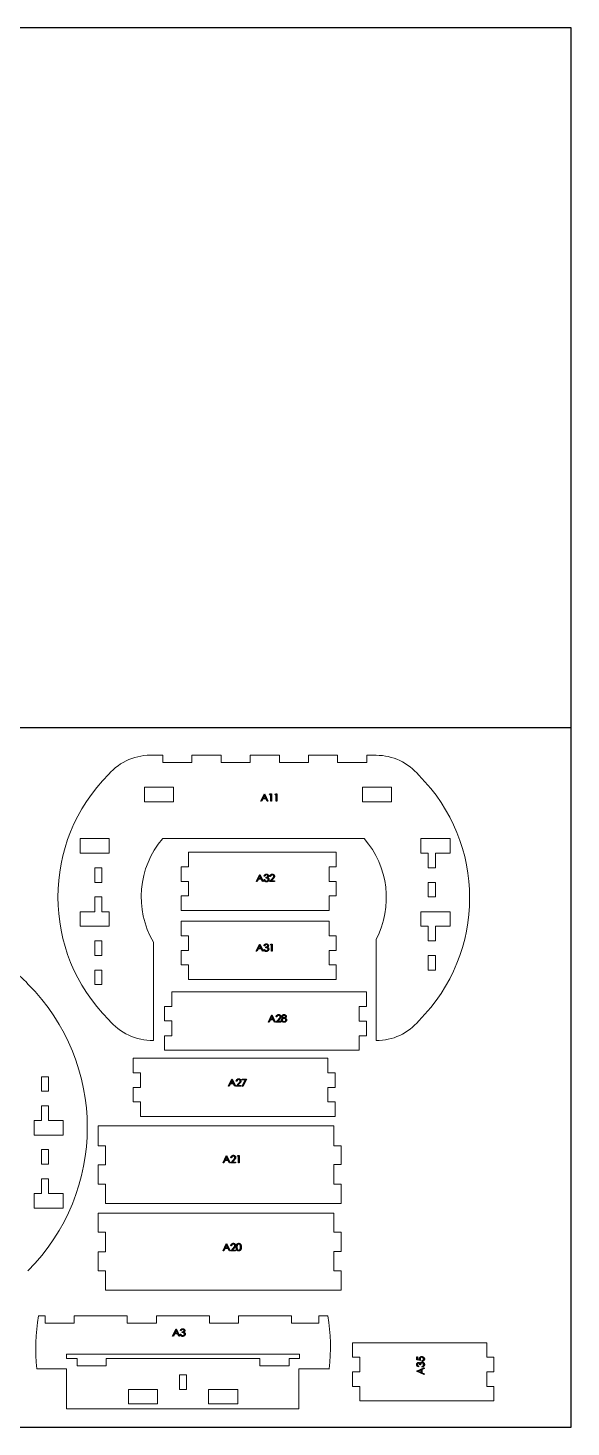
# Model space of a CAD drawing. Header units: inches. Extents: x -4.7 to 54, y 0 to 24.
# Drawn here: x 44.68 to 54, y 0 to 24 of the extents above; entities that cross this region are included whole.
import ezdxf

# ---------------------------------------------------------------- set-up
doc = ezdxf.new("R2010")
doc.units = ezdxf.units.IN
doc.header["$MEASUREMENT"] = 0

msp = doc.modelspace()

# ---------------------------------------------------------------- linework, layer by layer
for p, q in [((54, 24), (30, 24)), ((54, 0), (54, 24)), ((30, 12), (54, 12)), ((30, 0), (54, 0))]:
    msp.add_line(p, q)
at = {"color": 1, "linetype": 'Continuous', "lineweight": 15}
for p, q in [((46.831, 11.523), (46.994, 11.523)), ((46.994, 11.523), (46.994, 11.398)), ((47.494, 11.398), (47.494, 11.523)), ((47.494, 11.523), (47.994, 11.523)), ((47.994, 11.523), (47.994, 11.398)), ((48.494, 11.398), (48.494, 11.523)), ((48.494, 11.523), (48.994, 11.523)), ((48.994, 11.523), (48.994, 11.398)), ((49.494, 11.398), (49.494, 11.523)), ((49.494, 11.523), (49.994, 11.523)), ((49.994, 11.523), (49.994, 11.398)), ((50.494, 11.398), (50.494, 11.523)), ((50.494, 11.523), (50.656, 11.523)), ((46.994, 11.398), (47.494, 11.398)), ((47.994, 11.398), (48.494, 11.398)), ((48.994, 11.398), (49.494, 11.398)), ((49.994, 11.398), (50.494, 11.398)), ((47.178, 10.976), (46.678, 10.976)), ((46.678, 10.976), (46.678, 10.726)), ((47.178, 10.726), (47.178, 10.976)), ((50.921, 10.976), (50.421, 10.976)), ((50.421, 10.976), (50.421, 10.726)), ((50.921, 10.726), (50.921, 10.976)), ((46.678, 10.726), (47.178, 10.726)), ((50.421, 10.726), (50.921, 10.726)), ((46.074, 10.093), (45.574, 10.093)), ((45.574, 10.093), (45.574, 9.843)), ((46.074, 9.843), (46.074, 10.093)), ((50.448, 10.093), (46.989, 10.093)), ((51.923, 10.093), (51.423, 10.093)), ((51.423, 10.093), (51.423, 9.843)), ((51.923, 9.843), (51.923, 10.093)), ((45.574, 9.843), (46.074, 9.843)), ((47.433, 9.861), (47.433, 9.611)), ((49.971, 9.861), (47.433, 9.861)), ((49.971, 9.861), (49.971, 9.611)), ((51.423, 9.843), (51.548, 9.843)), ((51.548, 9.843), (51.548, 9.593)), ((51.673, 9.593), (51.673, 9.843)), ((51.673, 9.843), (51.923, 9.843)), ((47.308, 9.361), (47.308, 9.611)), ((47.433, 9.611), (47.308, 9.611)), ((49.846, 9.611), (49.971, 9.611)), ((49.846, 9.361), (49.846, 9.611)), ((45.949, 9.593), (45.824, 9.593)), ((45.824, 9.593), (45.824, 9.343)), ((45.949, 9.343), (45.949, 9.593)), ((47.308, 9.361), (47.433, 9.361)), ((47.433, 9.361), (47.433, 9.111)), ((49.971, 9.361), (49.846, 9.361)), ((49.971, 9.361), (49.971, 9.111)), ((51.548, 9.593), (51.673, 9.593)), ((45.824, 9.343), (45.949, 9.343)), ((51.673, 9.343), (51.548, 9.343)), ((51.548, 9.343), (51.548, 9.093)), ((51.673, 9.093), (51.673, 9.343)), ((45.824, 9.093), (45.824, 8.84)), ((45.949, 9.093), (45.824, 9.093)), ((45.949, 8.84), (45.949, 9.093)), ((47.433, 9.111), (47.308, 9.111)), ((47.308, 8.859), (47.308, 9.111)), ((49.846, 9.111), (49.971, 9.111)), ((49.846, 8.859), (49.846, 9.111)), ((51.548, 9.093), (51.673, 9.093)), ((45.824, 8.84), (45.574, 8.84)), ((45.574, 8.84), (45.574, 8.59)), ((46.074, 8.84), (45.949, 8.84)), ((46.074, 8.59), (46.074, 8.84)), ((49.846, 8.859), (47.308, 8.859)), ((47.308, 8.427), (47.308, 8.677)), ((47.308, 8.677), (49.846, 8.677)), ((49.846, 8.677), (49.846, 8.427)), ((51.923, 8.84), (51.423, 8.84)), ((51.423, 8.84), (51.423, 8.59)), ((51.923, 8.59), (51.923, 8.84)), ((45.574, 8.59), (46.074, 8.59)), ((47.433, 8.427), (47.308, 8.427)), ((47.433, 8.177), (47.433, 8.427)), ((49.846, 8.427), (49.971, 8.427)), ((49.971, 8.427), (49.971, 8.177)), ((51.423, 8.59), (51.548, 8.59)), ((51.548, 8.59), (51.548, 8.34)), ((51.673, 8.34), (51.673, 8.59)), ((51.673, 8.59), (51.923, 8.59)), ((45.949, 8.34), (45.824, 8.34)), ((45.824, 8.34), (45.824, 8.09)), ((45.949, 8.09), (45.949, 8.34)), ((46.831, 8.315), (46.831, 6.628)), ((47.308, 8.177), (47.433, 8.177)), ((47.308, 7.927), (47.308, 8.177)), ((49.971, 8.177), (49.846, 8.177)), ((49.846, 8.177), (49.846, 7.927)), ((50.656, 6.628), (50.656, 8.363)), ((51.548, 8.34), (51.673, 8.34)), ((45.824, 8.09), (45.949, 8.09)), ((47.433, 7.927), (47.308, 7.927)), ((47.433, 7.675), (47.433, 7.927)), ((49.846, 7.927), (49.971, 7.927)), ((49.971, 7.927), (49.971, 7.675)), ((51.673, 8.09), (51.548, 8.09)), ((51.548, 8.09), (51.548, 7.84)), ((51.673, 7.84), (51.673, 8.09)), ((45.824, 7.84), (45.824, 7.59)), ((45.949, 7.84), (45.824, 7.84)), ((45.949, 7.59), (45.949, 7.84)), ((51.548, 7.84), (51.673, 7.84)), ((45.824, 7.59), (45.949, 7.59)), ((47.148, 7.466), (50.491, 7.466)), ((47.148, 7.466), (47.148, 7.213)), ((47.433, 7.675), (49.971, 7.675)), ((50.491, 7.466), (50.491, 7.213)), ((47.023, 6.966), (47.023, 7.213)), ((47.148, 7.213), (47.023, 7.213)), ((50.366, 7.213), (50.491, 7.213)), ((50.366, 6.963), (50.366, 7.213)), ((47.023, 6.966), (47.148, 6.966)), ((47.148, 6.966), (47.148, 6.713)), ((50.491, 6.963), (50.366, 6.963)), ((50.491, 6.963), (50.491, 6.713)), ((47.148, 6.713), (47.023, 6.713)), ((47.023, 6.463), (47.023, 6.713)), ((50.366, 6.713), (50.491, 6.713)), ((50.366, 6.463), (50.366, 6.713)), ((46.483, 6.327), (49.827, 6.327)), ((46.483, 6.077), (46.483, 6.327)), ((47.023, 6.463), (50.366, 6.463)), ((49.827, 6.327), (49.827, 6.077)), ((44.908, 6.009), (44.908, 5.759)), ((45.033, 6.009), (44.908, 6.009)), ((45.033, 5.759), (45.033, 6.009)), ((46.608, 6.077), (46.483, 6.077)), ((46.608, 5.824), (46.608, 6.077)), ((49.827, 6.077), (49.952, 6.077)), ((49.952, 6.077), (49.952, 5.827)), ((46.483, 5.577), (46.483, 5.824)), ((46.483, 5.824), (46.608, 5.824)), ((49.952, 5.827), (49.827, 5.827)), ((49.827, 5.827), (49.827, 5.577)), ((44.908, 5.759), (45.033, 5.759)), ((46.608, 5.577), (46.483, 5.577)), ((46.608, 5.324), (46.608, 5.577)), ((49.827, 5.577), (49.952, 5.577)), ((49.952, 5.577), (49.952, 5.324)), ((44.908, 5.509), (44.908, 5.259)), ((45.033, 5.509), (44.908, 5.509)), ((45.033, 5.259), (45.033, 5.509)), ((46.608, 5.324), (49.952, 5.324)), ((44.908, 5.259), (44.783, 5.259)), ((44.783, 5.259), (44.783, 5.009)), ((45.283, 5.259), (45.033, 5.259)), ((45.283, 5.009), (45.283, 5.259)), ((49.927, 5.165), (45.882, 5.165)), ((45.882, 4.826), (45.882, 5.165)), ((49.927, 4.826), (49.927, 5.165)), ((44.783, 5.009), (45.283, 5.009)), ((45.882, 4.826), (46.007, 4.826)), ((46.007, 4.826), (46.007, 4.495)), ((50.052, 4.826), (49.927, 4.826)), ((50.052, 4.505), (50.052, 4.826)), ((45.033, 4.759), (44.908, 4.759)), ((44.908, 4.759), (44.908, 4.509)), ((45.033, 4.509), (45.033, 4.759)), ((44.908, 4.509), (45.033, 4.509)), ((46.007, 4.495), (45.882, 4.495)), ((45.882, 4.166), (45.882, 4.495)), ((49.927, 4.166), (49.927, 4.505)), ((49.927, 4.505), (50.052, 4.505)), ((44.908, 4.259), (44.908, 4.006)), ((45.033, 4.259), (44.908, 4.259)), ((45.033, 4.006), (45.033, 4.259)), ((45.882, 4.166), (46.007, 4.166)), ((46.007, 4.166), (46.007, 3.835)), ((50.052, 4.166), (49.927, 4.166)), ((50.052, 3.835), (50.052, 4.166)), ((44.908, 4.006), (44.783, 4.006)), ((44.783, 4.006), (44.783, 3.756)), ((45.283, 4.006), (45.033, 4.006)), ((45.283, 3.756), (45.283, 4.006)), ((44.783, 3.756), (45.283, 3.756)), ((45.882, 3.34), (45.882, 3.671)), ((49.927, 3.671), (45.882, 3.671)), ((50.052, 3.835), (46.007, 3.835)), ((49.927, 3.671), (49.927, 3.34)), ((46.007, 3.34), (45.882, 3.34)), ((46.007, 3.005), (46.007, 3.34)), ((49.927, 3.34), (50.052, 3.34)), ((50.052, 3.011), (50.052, 3.34)), ((45.882, 2.68), (45.882, 3.005)), ((45.882, 3.005), (46.007, 3.005)), ((50.052, 3.011), (49.927, 3.011)), ((49.927, 3.011), (49.927, 2.68)), ((46.007, 2.68), (45.882, 2.68)), ((46.007, 2.345), (46.007, 2.68)), ((49.927, 2.68), (50.052, 2.68)), ((50.052, 2.345), (50.052, 2.68)), ((50.052, 2.345), (46.007, 2.345)), ((44.972, 1.905), (44.857, 1.905)), ((44.972, 1.905), (44.972, 1.78)), ((44.972, 1.78), (45.472, 1.78)), ((45.472, 1.78), (45.472, 1.905)), ((46.382, 1.905), (45.472, 1.905)), ((46.382, 1.905), (46.382, 1.78)), ((46.382, 1.78), (46.882, 1.78)), ((46.882, 1.78), (46.882, 1.905)), ((47.792, 1.905), (46.882, 1.905)), ((47.792, 1.905), (47.792, 1.78)), ((47.792, 1.78), (48.292, 1.78)), ((48.292, 1.78), (48.292, 1.905)), ((49.202, 1.905), (48.292, 1.905)), ((49.202, 1.905), (49.202, 1.78)), ((49.202, 1.78), (49.67, 1.78)), ((49.67, 1.78), (49.67, 1.905)), ((49.827, 1.905), (49.67, 1.905)), ((52.552, 1.447), (50.251, 1.447)), ((50.251, 1.197), (50.251, 1.447)), ((52.552, 1.197), (52.552, 1.447)), ((45.342, 1.248), (49.342, 1.248)), ((45.342, 1.177), (45.342, 1.248)), ((49.342, 1.248), (49.342, 1.177)), ((45.342, 0.998), (44.832, 0.998)), ((45.523, 1.177), (45.342, 1.177)), ((45.342, 0.311), (45.342, 0.998)), ((45.523, 1.051), (45.523, 1.177)), ((46.023, 1.051), (45.523, 1.051)), ((46.023, 1.177), (46.023, 1.051)), ((48.66, 1.177), (46.023, 1.177)), ((48.66, 1.051), (48.66, 1.177)), ((49.16, 1.051), (48.66, 1.051)), ((49.16, 1.177), (49.16, 1.051)), ((49.342, 1.177), (49.16, 1.177)), ((49.852, 0.998), (49.329, 0.998)), ((49.329, 0.998), (49.329, 0.311)), ((50.251, 1.197), (50.376, 1.197)), ((50.376, 1.197), (50.376, 0.947)), ((52.677, 1.197), (52.552, 1.197)), ((52.677, 0.947), (52.677, 1.197)), ((47.277, 0.893), (47.402, 0.893)), ((47.277, 0.643), (47.277, 0.893)), ((47.402, 0.893), (47.402, 0.643)), ((50.376, 0.947), (50.251, 0.947)), ((50.251, 0.697), (50.251, 0.947)), ((52.552, 0.947), (52.677, 0.947)), ((52.552, 0.697), (52.552, 0.947)), ((46.402, 0.645), (46.902, 0.645)), ((46.402, 0.395), (46.402, 0.645)), ((46.902, 0.645), (46.902, 0.395)), ((47.402, 0.643), (47.277, 0.643)), ((47.778, 0.645), (48.278, 0.645)), ((47.778, 0.395), (47.778, 0.645)), ((48.278, 0.645), (48.278, 0.395)), ((50.251, 0.697), (50.376, 0.697)), ((50.376, 0.697), (50.376, 0.447)), ((52.677, 0.697), (52.552, 0.697)), ((52.677, 0.447), (52.677, 0.697)), ((49.329, 0.311), (45.342, 0.311)), ((46.902, 0.395), (46.402, 0.395)), ((48.278, 0.395), (47.778, 0.395)), ((52.677, 0.447), (50.376, 0.447))]:
    msp.add_line(p, q, dxfattribs=at)
at = {"color": 3, "linetype": 'Continuous', "flags": 128}
for points in [[(48.738, 10.86), (48.796, 10.735), (48.796, 10.735), (48.783, 10.735), (48.783, 10.735), (48.765, 10.775), (48.765, 10.775), (48.708, 10.775), (48.708, 10.775), (48.689, 10.735), (48.689, 10.735), (48.677, 10.735), (48.677, 10.735), (48.736, 10.86), (48.736, 10.86), (48.738, 10.86)], [(48.737, 10.836), (48.714, 10.788), (48.714, 10.788), (48.759, 10.788), (48.759, 10.788), (48.737, 10.836)], [(48.833, 10.86), (48.856, 10.86), (48.856, 10.86), (48.856, 10.735), (48.856, 10.735), (48.845, 10.735), (48.845, 10.735), (48.845, 10.847), (48.845, 10.847), (48.826, 10.847), (48.826, 10.847), (48.833, 10.86)], [(48.93, 10.86), (48.953, 10.86), (48.953, 10.86), (48.953, 10.735), (48.953, 10.735), (48.941, 10.735), (48.941, 10.735), (48.941, 10.847), (48.941, 10.847), (48.922, 10.847), (48.922, 10.847), (48.93, 10.86)], [(48.66, 9.481), (48.718, 9.356), (48.718, 9.356), (48.706, 9.356), (48.706, 9.356), (48.688, 9.396), (48.688, 9.396), (48.631, 9.396), (48.631, 9.396), (48.612, 9.356), (48.612, 9.356), (48.6, 9.356), (48.6, 9.356), (48.659, 9.481), (48.659, 9.481), (48.66, 9.481)], [(48.66, 9.457), (48.637, 9.409), (48.637, 9.409), (48.682, 9.409), (48.682, 9.409), (48.66, 9.457)], [(48.745, 9.452), (48.734, 9.452), (48.734, 9.452), (48.735, 9.456), (48.736, 9.459), (48.738, 9.463), (48.739, 9.466), (48.741, 9.469), (48.743, 9.471), (48.745, 9.474), (48.748, 9.476), (48.75, 9.478), (48.753, 9.479), (48.756, 9.481), (48.759, 9.482), (48.762, 9.483), (48.765, 9.484), (48.768, 9.484), (48.771, 9.484), (48.771, 9.484), (48.776, 9.484), (48.781, 9.483), (48.786, 9.482), (48.79, 9.48), (48.794, 9.477), (48.798, 9.474), (48.801, 9.471), (48.803, 9.468), (48.805, 9.464), (48.807, 9.46), (48.808, 9.456), (48.808, 9.452), (48.808, 9.452), (48.808, 9.448), (48.807, 9.444), (48.806, 9.44), (48.804, 9.437), (48.802, 9.434), (48.8, 9.431), (48.797, 9.428), (48.793, 9.426), (48.793, 9.426), (48.797, 9.424), (48.801, 9.421), (48.804, 9.419), (48.807, 9.415), (48.807, 9.415), (48.809, 9.413), (48.81, 9.41), (48.811, 9.408), (48.812, 9.405), (48.813, 9.402), (48.814, 9.399), (48.814, 9.396), (48.814, 9.393), (48.814, 9.393), (48.814, 9.388), (48.813, 9.383), (48.811, 9.378), (48.809, 9.373), (48.806, 9.368), (48.802, 9.364), (48.798, 9.361), (48.793, 9.358), (48.788, 9.356), (48.783, 9.354), (48.777, 9.353), (48.771, 9.353), (48.771, 9.353), (48.767, 9.353), (48.763, 9.353), (48.76, 9.354), (48.756, 9.355), (48.753, 9.356), (48.75, 9.358), (48.747, 9.36), (48.744, 9.362), (48.741, 9.365), (48.739, 9.367), (48.737, 9.37), (48.735, 9.374), (48.733, 9.377), (48.732, 9.381), (48.73, 9.385), (48.729, 9.39), (48.729, 9.39), (48.741, 9.39), (48.741, 9.39), (48.742, 9.387), (48.743, 9.384), (48.744, 9.382), (48.745, 9.379), (48.746, 9.377), (48.747, 9.375), (48.749, 9.374), (48.75, 9.372), (48.75, 9.372), (48.753, 9.371), (48.755, 9.369), (48.757, 9.368), (48.76, 9.367), (48.762, 9.366), (48.765, 9.366), (48.768, 9.366), (48.771, 9.366), (48.771, 9.366), (48.775, 9.366), (48.778, 9.366), (48.781, 9.367), (48.784, 9.368), (48.787, 9.369), (48.79, 9.37), (48.792, 9.372), (48.794, 9.373), (48.796, 9.375), (48.798, 9.378), (48.8, 9.38), (48.801, 9.382), (48.802, 9.384), (48.803, 9.387), (48.803, 9.389), (48.803, 9.392), (48.803, 9.392), (48.803, 9.395), (48.802, 9.399), (48.801, 9.402), (48.799, 9.405), (48.796, 9.408), (48.794, 9.411), (48.791, 9.413), (48.787, 9.415), (48.785, 9.415), (48.783, 9.416), (48.781, 9.417), (48.778, 9.417), (48.775, 9.418), (48.772, 9.418), (48.768, 9.418), (48.765, 9.418), (48.765, 9.418), (48.765, 9.431), (48.765, 9.431), (48.769, 9.431), (48.774, 9.432), (48.778, 9.433), (48.782, 9.434), (48.786, 9.436), (48.789, 9.438), (48.791, 9.44), (48.793, 9.442), (48.795, 9.444), (48.796, 9.447), (48.796, 9.449), (48.797, 9.452), (48.797, 9.452), (48.797, 9.454), (48.796, 9.456), (48.796, 9.457), (48.795, 9.459), (48.794, 9.461), (48.793, 9.462), (48.791, 9.464), (48.79, 9.465), (48.788, 9.467), (48.786, 9.468), (48.784, 9.469), (48.782, 9.47), (48.779, 9.47), (48.777, 9.471), (48.774, 9.471), (48.772, 9.471), (48.772, 9.471), (48.767, 9.471), (48.763, 9.47), (48.76, 9.469), (48.756, 9.467), (48.755, 9.466), (48.753, 9.464), (48.752, 9.463), (48.75, 9.461), (48.749, 9.459), (48.748, 9.457), (48.747, 9.455), (48.745, 9.452)], [(48.842, 9.442), (48.83, 9.442), (48.83, 9.442), (48.831, 9.447), (48.831, 9.451), (48.832, 9.455), (48.834, 9.459), (48.835, 9.463), (48.837, 9.466), (48.84, 9.469), (48.842, 9.472), (48.845, 9.475), (48.849, 9.478), (48.852, 9.48), (48.855, 9.481), (48.859, 9.482), (48.863, 9.483), (48.867, 9.484), (48.871, 9.484), (48.871, 9.484), (48.875, 9.484), (48.879, 9.483), (48.883, 9.483), (48.886, 9.481), (48.89, 9.48), (48.893, 9.478), (48.896, 9.476), (48.898, 9.473), (48.901, 9.47), (48.903, 9.467), (48.905, 9.464), (48.906, 9.461), (48.907, 9.458), (48.908, 9.454), (48.909, 9.451), (48.909, 9.447), (48.909, 9.447), (48.909, 9.442), (48.908, 9.437), (48.906, 9.432), (48.904, 9.427), (48.902, 9.425), (48.901, 9.422), (48.898, 9.419), (48.896, 9.416), (48.893, 9.413), (48.89, 9.41), (48.887, 9.406), (48.884, 9.402), (48.884, 9.402), (48.852, 9.369), (48.852, 9.369), (48.91, 9.369), (48.91, 9.369), (48.91, 9.356), (48.91, 9.356), (48.826, 9.356), (48.826, 9.356), (48.874, 9.408), (48.874, 9.408), (48.878, 9.411), (48.881, 9.415), (48.884, 9.418), (48.886, 9.421), (48.888, 9.424), (48.89, 9.426), (48.892, 9.428), (48.893, 9.43), (48.895, 9.434), (48.897, 9.438), (48.897, 9.442), (48.898, 9.446), (48.898, 9.446), (48.898, 9.449), (48.897, 9.451), (48.897, 9.453), (48.896, 9.456), (48.895, 9.458), (48.893, 9.46), (48.892, 9.462), (48.89, 9.464), (48.888, 9.466), (48.886, 9.467), (48.883, 9.468), (48.881, 9.469), (48.879, 9.47), (48.876, 9.471), (48.873, 9.471), (48.871, 9.471), (48.871, 9.471), (48.868, 9.471), (48.865, 9.471), (48.862, 9.47), (48.86, 9.469), (48.857, 9.468), (48.855, 9.467), (48.853, 9.466), (48.851, 9.464), (48.849, 9.462), (48.847, 9.46), (48.846, 9.457), (48.844, 9.455), (48.843, 9.452), (48.843, 9.449), (48.842, 9.446), (48.842, 9.442)], [(48.658, 8.286), (48.715, 8.161), (48.715, 8.161), (48.703, 8.161), (48.703, 8.161), (48.685, 8.201), (48.685, 8.201), (48.628, 8.201), (48.628, 8.201), (48.609, 8.161), (48.609, 8.161), (48.597, 8.161), (48.597, 8.161), (48.656, 8.286), (48.656, 8.286), (48.658, 8.286)], [(48.657, 8.261), (48.634, 8.214), (48.634, 8.214), (48.679, 8.214), (48.679, 8.214), (48.657, 8.261)], [(48.743, 8.257), (48.731, 8.257), (48.731, 8.257), (48.732, 8.261), (48.734, 8.264), (48.735, 8.268), (48.737, 8.271), (48.738, 8.273), (48.74, 8.276), (48.743, 8.279), (48.745, 8.281), (48.748, 8.283), (48.75, 8.284), (48.753, 8.286), (48.756, 8.287), (48.759, 8.288), (48.762, 8.288), (48.765, 8.289), (48.769, 8.289), (48.769, 8.289), (48.774, 8.289), (48.778, 8.288), (48.783, 8.286), (48.787, 8.285), (48.791, 8.282), (48.795, 8.279), (48.798, 8.276), (48.8, 8.272), (48.802, 8.269), (48.804, 8.265), (48.805, 8.261), (48.805, 8.257), (48.805, 8.257), (48.805, 8.253), (48.804, 8.249), (48.803, 8.245), (48.801, 8.242), (48.799, 8.239), (48.797, 8.236), (48.794, 8.233), (48.791, 8.231), (48.791, 8.231), (48.794, 8.229), (48.798, 8.226), (48.801, 8.223), (48.804, 8.22), (48.804, 8.22), (48.806, 8.218), (48.807, 8.215), (48.809, 8.212), (48.81, 8.21), (48.81, 8.207), (48.811, 8.204), (48.811, 8.201), (48.812, 8.198), (48.812, 8.198), (48.811, 8.193), (48.81, 8.188), (48.808, 8.183), (48.806, 8.178), (48.803, 8.173), (48.799, 8.169), (48.795, 8.166), (48.79, 8.163), (48.785, 8.161), (48.78, 8.159), (48.774, 8.158), (48.768, 8.158), (48.768, 8.158), (48.764, 8.158), (48.76, 8.158), (48.757, 8.159), (48.753, 8.16), (48.75, 8.161), (48.747, 8.163), (48.744, 8.165), (48.741, 8.167), (48.738, 8.169), (48.736, 8.172), (48.734, 8.175), (48.732, 8.179), (48.73, 8.182), (48.729, 8.186), (48.728, 8.19), (48.727, 8.194), (48.727, 8.194), (48.738, 8.194), (48.738, 8.194), (48.739, 8.192), (48.74, 8.189), (48.741, 8.186), (48.742, 8.184), (48.743, 8.182), (48.745, 8.18), (48.746, 8.179), (48.748, 8.177), (48.748, 8.177), (48.75, 8.176), (48.752, 8.174), (48.754, 8.173), (48.757, 8.172), (48.76, 8.171), (48.762, 8.171), (48.765, 8.171), (48.769, 8.17), (48.769, 8.17), (48.772, 8.171), (48.775, 8.171), (48.778, 8.172), (48.781, 8.172), (48.784, 8.174), (48.787, 8.175), (48.789, 8.176), (48.792, 8.178), (48.794, 8.18), (48.795, 8.182), (48.797, 8.185), (48.798, 8.187), (48.799, 8.189), (48.8, 8.192), (48.8, 8.194), (48.8, 8.197), (48.8, 8.197), (48.8, 8.2), (48.799, 8.204), (48.798, 8.207), (48.796, 8.21), (48.794, 8.213), (48.791, 8.216), (48.788, 8.218), (48.784, 8.219), (48.782, 8.22), (48.78, 8.221), (48.778, 8.221), (48.775, 8.222), (48.772, 8.222), (48.769, 8.223), (48.766, 8.223), (48.762, 8.223), (48.762, 8.223), (48.762, 8.236), (48.762, 8.236), (48.766, 8.236), (48.771, 8.237), (48.775, 8.238), (48.779, 8.239), (48.783, 8.241), (48.786, 8.242), (48.788, 8.244), (48.79, 8.247), (48.792, 8.249), (48.793, 8.251), (48.794, 8.254), (48.794, 8.257), (48.794, 8.257), (48.794, 8.259), (48.793, 8.26), (48.793, 8.262), (48.792, 8.264), (48.791, 8.266), (48.79, 8.267), (48.788, 8.269), (48.787, 8.27), (48.785, 8.272), (48.783, 8.273), (48.781, 8.274), (48.779, 8.275), (48.776, 8.275), (48.774, 8.276), (48.771, 8.276), (48.769, 8.276), (48.769, 8.276), (48.765, 8.276), (48.761, 8.275), (48.757, 8.274), (48.754, 8.272), (48.752, 8.271), (48.75, 8.269), (48.749, 8.268), (48.748, 8.266), (48.746, 8.264), (48.745, 8.262), (48.744, 8.26), (48.743, 8.257)], [(48.849, 8.286), (48.872, 8.286), (48.872, 8.286), (48.872, 8.161), (48.872, 8.161), (48.861, 8.161), (48.861, 8.161), (48.861, 8.273), (48.861, 8.273), (48.842, 8.273), (48.842, 8.273), (48.849, 8.286)], [(48.867, 7.072), (48.924, 6.947), (48.924, 6.947), (48.912, 6.947), (48.912, 6.947), (48.894, 6.987), (48.894, 6.987), (48.837, 6.987), (48.837, 6.987), (48.818, 6.947), (48.818, 6.947), (48.806, 6.947), (48.806, 6.947), (48.865, 7.072), (48.865, 7.072), (48.867, 7.072)], [(48.866, 7.048), (48.843, 7), (48.843, 7), (48.888, 7), (48.888, 7), (48.866, 7.048)], [(48.951, 7.034), (48.94, 7.034), (48.94, 7.034), (48.941, 7.038), (48.941, 7.042), (48.942, 7.046), (48.944, 7.05), (48.945, 7.054), (48.947, 7.057), (48.95, 7.061), (48.952, 7.064), (48.955, 7.066), (48.959, 7.069), (48.962, 7.071), (48.965, 7.072), (48.969, 7.074), (48.973, 7.075), (48.977, 7.075), (48.981, 7.075), (48.981, 7.075), (48.985, 7.075), (48.989, 7.075), (48.993, 7.074), (48.996, 7.073), (49, 7.071), (49.003, 7.069), (49.006, 7.067), (49.008, 7.064), (49.011, 7.061), (49.013, 7.059), (49.015, 7.055), (49.016, 7.052), (49.017, 7.049), (49.018, 7.045), (49.019, 7.042), (49.019, 7.038), (49.019, 7.038), (49.018, 7.033), (49.018, 7.028), (49.016, 7.023), (49.014, 7.018), (49.012, 7.016), (49.01, 7.013), (49.008, 7.011), (49.006, 7.008), (49.003, 7.004), (49, 7.001), (48.997, 6.997), (48.994, 6.993), (48.994, 6.993), (48.962, 6.96), (48.962, 6.96), (49.02, 6.96), (49.02, 6.96), (49.02, 6.947), (49.02, 6.947), (48.935, 6.947), (48.935, 6.947), (48.984, 6.999), (48.984, 6.999), (48.987, 7.003), (48.991, 7.006), (48.994, 7.009), (48.996, 7.012), (48.998, 7.015), (49, 7.017), (49.002, 7.02), (49.003, 7.022), (49.005, 7.025), (49.006, 7.029), (49.007, 7.033), (49.008, 7.037), (49.008, 7.037), (49.007, 7.04), (49.007, 7.042), (49.006, 7.045), (49.006, 7.047), (49.005, 7.049), (49.003, 7.051), (49.002, 7.053), (49, 7.055), (48.998, 7.057), (48.996, 7.058), (48.993, 7.06), (48.991, 7.061), (48.989, 7.062), (48.986, 7.062), (48.983, 7.062), (48.98, 7.063), (48.98, 7.063), (48.978, 7.062), (48.975, 7.062), (48.972, 7.061), (48.97, 7.061), (48.967, 7.06), (48.965, 7.058), (48.963, 7.057), (48.961, 7.055), (48.959, 7.053), (48.957, 7.051), (48.956, 7.048), (48.954, 7.046), (48.953, 7.043), (48.952, 7.04), (48.952, 7.037), (48.951, 7.034)], [(49.092, 7.017), (49.095, 7.015), (49.098, 7.014), (49.101, 7.012), (49.103, 7.01), (49.105, 7.008), (49.107, 7.006), (49.109, 7.004), (49.111, 7.002), (49.112, 7), (49.113, 6.998), (49.114, 6.996), (49.115, 6.993), (49.116, 6.991), (49.116, 6.989), (49.116, 6.986), (49.117, 6.984), (49.117, 6.984), (49.116, 6.98), (49.116, 6.976), (49.115, 6.973), (49.114, 6.97), (49.113, 6.967), (49.111, 6.964), (49.109, 6.961), (49.107, 6.958), (49.107, 6.958), (49.104, 6.955), (49.101, 6.952), (49.097, 6.949), (49.093, 6.947), (49.089, 6.946), (49.084, 6.945), (49.079, 6.944), (49.074, 6.944), (49.074, 6.944), (49.069, 6.944), (49.064, 6.945), (49.06, 6.946), (49.056, 6.947), (49.052, 6.949), (49.048, 6.951), (49.045, 6.953), (49.042, 6.956), (49.04, 6.959), (49.038, 6.962), (49.036, 6.965), (49.034, 6.969), (49.033, 6.972), (49.032, 6.975), (49.032, 6.979), (49.032, 6.983), (49.032, 6.983), (49.032, 6.985), (49.032, 6.988), (49.032, 6.99), (49.033, 6.993), (49.034, 6.995), (49.035, 6.997), (49.036, 7), (49.037, 7.002), (49.039, 7.004), (49.041, 7.006), (49.043, 7.008), (49.045, 7.01), (49.048, 7.012), (49.05, 7.013), (49.053, 7.015), (49.056, 7.017), (49.056, 7.017), (49.052, 7.019), (49.048, 7.022), (49.045, 7.025), (49.043, 7.028), (49.041, 7.032), (49.039, 7.036), (49.038, 7.039), (49.038, 7.043), (49.038, 7.043), (49.038, 7.047), (49.039, 7.051), (49.041, 7.055), (49.043, 7.059), (49.046, 7.063), (49.049, 7.066), (49.052, 7.069), (49.056, 7.071), (49.061, 7.073), (49.065, 7.074), (49.07, 7.075), (49.075, 7.075), (49.075, 7.075), (49.079, 7.075), (49.084, 7.074), (49.088, 7.073), (49.093, 7.071), (49.096, 7.069), (49.1, 7.066), (49.103, 7.063), (49.105, 7.059), (49.108, 7.055), (49.109, 7.051), (49.11, 7.047), (49.11, 7.043), (49.11, 7.043), (49.11, 7.039), (49.109, 7.035), (49.108, 7.031), (49.106, 7.028), (49.103, 7.025), (49.1, 7.022), (49.097, 7.019), (49.092, 7.017)], [(49.075, 7.01), (49.071, 7.01), (49.068, 7.009), (49.065, 7.009), (49.062, 7.008), (49.06, 7.006), (49.057, 7.005), (49.054, 7.003), (49.052, 7.001), (49.05, 6.999), (49.048, 6.997), (49.046, 6.995), (49.045, 6.993), (49.044, 6.99), (49.043, 6.988), (49.043, 6.985), (49.043, 6.982), (49.043, 6.982), (49.043, 6.979), (49.044, 6.976), (49.045, 6.972), (49.047, 6.969), (49.049, 6.967), (49.051, 6.964), (49.054, 6.962), (49.058, 6.96), (49.061, 6.959), (49.065, 6.958), (49.07, 6.957), (49.074, 6.957), (49.074, 6.957), (49.078, 6.957), (49.081, 6.957), (49.084, 6.958), (49.087, 6.959), (49.09, 6.96), (49.092, 6.961), (49.095, 6.963), (49.097, 6.965), (49.099, 6.967), (49.101, 6.969), (49.102, 6.971), (49.103, 6.973), (49.104, 6.976), (49.105, 6.978), (49.105, 6.981), (49.105, 6.983), (49.105, 6.983), (49.105, 6.986), (49.105, 6.988), (49.104, 6.991), (49.103, 6.993), (49.102, 6.995), (49.1, 6.998), (49.098, 7), (49.096, 7.002), (49.094, 7.004), (49.092, 7.005), (49.089, 7.007), (49.086, 7.008), (49.084, 7.009), (49.081, 7.009), (49.078, 7.01), (49.075, 7.01)], [(49.074, 7.063), (49.071, 7.062), (49.069, 7.062), (49.067, 7.062), (49.064, 7.061), (49.062, 7.06), (49.06, 7.059), (49.058, 7.058), (49.056, 7.057), (49.055, 7.055), (49.053, 7.054), (49.052, 7.052), (49.051, 7.051), (49.05, 7.049), (49.05, 7.047), (49.049, 7.045), (49.049, 7.043), (49.049, 7.043), (49.049, 7.041), (49.05, 7.039), (49.05, 7.037), (49.051, 7.036), (49.052, 7.034), (49.054, 7.032), (49.055, 7.031), (49.057, 7.029), (49.059, 7.027), (49.061, 7.026), (49.063, 7.025), (49.065, 7.024), (49.067, 7.023), (49.07, 7.023), (49.072, 7.023), (49.074, 7.023), (49.074, 7.023), (49.078, 7.023), (49.081, 7.023), (49.084, 7.024), (49.087, 7.025), (49.089, 7.027), (49.092, 7.029), (49.094, 7.031), (49.096, 7.033), (49.097, 7.036), (49.098, 7.038), (49.099, 7.041), (49.099, 7.043), (49.099, 7.043), (49.099, 7.045), (49.099, 7.047), (49.098, 7.049), (49.097, 7.05), (49.096, 7.052), (49.095, 7.053), (49.094, 7.055), (49.093, 7.057), (49.091, 7.058), (49.089, 7.059), (49.087, 7.06), (49.085, 7.061), (49.082, 7.062), (49.08, 7.062), (49.077, 7.062), (49.074, 7.063)], [(48.181, 5.97), (48.239, 5.845), (48.239, 5.845), (48.227, 5.845), (48.227, 5.845), (48.208, 5.885), (48.208, 5.885), (48.151, 5.885), (48.151, 5.885), (48.132, 5.845), (48.132, 5.845), (48.12, 5.845), (48.12, 5.845), (48.179, 5.97), (48.179, 5.97), (48.181, 5.97)], [(48.18, 5.946), (48.158, 5.898), (48.158, 5.898), (48.202, 5.898), (48.202, 5.898), (48.18, 5.946)], [(48.266, 5.932), (48.255, 5.932), (48.255, 5.932), (48.255, 5.936), (48.256, 5.941), (48.257, 5.945), (48.258, 5.949), (48.26, 5.952), (48.262, 5.956), (48.264, 5.959), (48.267, 5.962), (48.27, 5.965), (48.273, 5.967), (48.276, 5.969), (48.28, 5.971), (48.284, 5.972), (48.287, 5.973), (48.291, 5.973), (48.296, 5.974), (48.296, 5.974), (48.3, 5.973), (48.304, 5.973), (48.307, 5.972), (48.311, 5.971), (48.314, 5.969), (48.317, 5.967), (48.32, 5.965), (48.323, 5.963), (48.325, 5.96), (48.327, 5.957), (48.329, 5.954), (48.331, 5.951), (48.332, 5.947), (48.333, 5.944), (48.333, 5.94), (48.333, 5.936), (48.333, 5.936), (48.333, 5.931), (48.332, 5.926), (48.33, 5.921), (48.328, 5.917), (48.327, 5.914), (48.325, 5.912), (48.323, 5.909), (48.321, 5.906), (48.318, 5.903), (48.315, 5.899), (48.312, 5.895), (48.308, 5.892), (48.308, 5.892), (48.277, 5.858), (48.277, 5.858), (48.335, 5.858), (48.335, 5.858), (48.335, 5.845), (48.335, 5.845), (48.25, 5.845), (48.25, 5.845), (48.298, 5.897), (48.298, 5.897), (48.302, 5.901), (48.305, 5.904), (48.308, 5.908), (48.311, 5.91), (48.313, 5.913), (48.315, 5.916), (48.316, 5.918), (48.318, 5.92), (48.32, 5.924), (48.321, 5.927), (48.322, 5.931), (48.322, 5.935), (48.322, 5.935), (48.322, 5.938), (48.322, 5.94), (48.321, 5.943), (48.32, 5.945), (48.319, 5.947), (48.318, 5.949), (48.316, 5.951), (48.314, 5.953), (48.312, 5.955), (48.31, 5.957), (48.308, 5.958), (48.306, 5.959), (48.303, 5.96), (48.3, 5.96), (48.298, 5.961), (48.295, 5.961), (48.295, 5.961), (48.292, 5.961), (48.289, 5.96), (48.287, 5.96), (48.284, 5.959), (48.282, 5.958), (48.279, 5.957), (48.277, 5.955), (48.275, 5.953), (48.273, 5.951), (48.272, 5.949), (48.27, 5.947), (48.269, 5.944), (48.268, 5.941), (48.267, 5.938), (48.266, 5.935), (48.266, 5.932)], [(48.354, 5.97), (48.431, 5.97), (48.431, 5.97), (48.365, 5.842), (48.365, 5.842), (48.356, 5.848), (48.356, 5.848), (48.412, 5.958), (48.412, 5.958), (48.354, 5.958), (48.354, 5.958), (48.354, 5.97)], [(48.089, 4.658), (48.147, 4.533), (48.147, 4.533), (48.135, 4.533), (48.135, 4.533), (48.116, 4.573), (48.116, 4.573), (48.059, 4.573), (48.059, 4.573), (48.04, 4.533), (48.04, 4.533), (48.028, 4.533), (48.028, 4.533), (48.087, 4.658), (48.087, 4.658), (48.089, 4.658)], [(48.088, 4.633), (48.066, 4.586), (48.066, 4.586), (48.11, 4.586), (48.11, 4.586), (48.088, 4.633)], [(48.174, 4.619), (48.163, 4.619), (48.163, 4.619), (48.163, 4.624), (48.164, 4.628), (48.165, 4.632), (48.166, 4.636), (48.168, 4.64), (48.17, 4.643), (48.172, 4.646), (48.175, 4.649), (48.178, 4.652), (48.181, 4.654), (48.184, 4.656), (48.188, 4.658), (48.192, 4.659), (48.195, 4.66), (48.199, 4.661), (48.204, 4.661), (48.204, 4.661), (48.208, 4.661), (48.212, 4.66), (48.215, 4.659), (48.219, 4.658), (48.222, 4.657), (48.225, 4.655), (48.228, 4.653), (48.231, 4.65), (48.233, 4.647), (48.235, 4.644), (48.237, 4.641), (48.239, 4.638), (48.24, 4.635), (48.241, 4.631), (48.241, 4.628), (48.241, 4.624), (48.241, 4.624), (48.241, 4.619), (48.24, 4.614), (48.238, 4.609), (48.236, 4.604), (48.235, 4.602), (48.233, 4.599), (48.231, 4.596), (48.229, 4.593), (48.226, 4.59), (48.223, 4.586), (48.22, 4.583), (48.216, 4.579), (48.216, 4.579), (48.185, 4.546), (48.185, 4.546), (48.243, 4.546), (48.243, 4.546), (48.243, 4.533), (48.243, 4.533), (48.158, 4.533), (48.158, 4.533), (48.206, 4.585), (48.206, 4.585), (48.21, 4.588), (48.213, 4.592), (48.216, 4.595), (48.219, 4.598), (48.221, 4.601), (48.223, 4.603), (48.224, 4.605), (48.226, 4.607), (48.228, 4.611), (48.229, 4.615), (48.23, 4.619), (48.23, 4.623), (48.23, 4.623), (48.23, 4.625), (48.23, 4.628), (48.229, 4.63), (48.228, 4.632), (48.227, 4.635), (48.226, 4.637), (48.224, 4.639), (48.222, 4.641), (48.22, 4.642), (48.218, 4.644), (48.216, 4.645), (48.214, 4.646), (48.211, 4.647), (48.208, 4.648), (48.206, 4.648), (48.203, 4.648), (48.203, 4.648), (48.2, 4.648), (48.197, 4.648), (48.195, 4.647), (48.192, 4.646), (48.19, 4.645), (48.187, 4.644), (48.185, 4.642), (48.183, 4.641), (48.181, 4.639), (48.18, 4.636), (48.178, 4.634), (48.177, 4.631), (48.176, 4.629), (48.175, 4.626), (48.174, 4.623), (48.174, 4.619)], [(48.281, 4.658), (48.304, 4.658), (48.304, 4.658), (48.304, 4.533), (48.304, 4.533), (48.293, 4.533), (48.293, 4.533), (48.293, 4.645), (48.293, 4.645), (48.273, 4.645), (48.273, 4.645), (48.281, 4.658)], [(48.089, 3.149), (48.147, 3.024), (48.147, 3.024), (48.135, 3.024), (48.135, 3.024), (48.116, 3.064), (48.116, 3.064), (48.059, 3.064), (48.059, 3.064), (48.04, 3.024), (48.04, 3.024), (48.028, 3.024), (48.028, 3.024), (48.087, 3.149), (48.087, 3.149), (48.089, 3.149)], [(48.088, 3.124), (48.066, 3.076), (48.066, 3.076), (48.11, 3.076), (48.11, 3.076), (48.088, 3.124)], [(48.174, 3.11), (48.163, 3.11), (48.163, 3.11), (48.163, 3.115), (48.164, 3.119), (48.165, 3.123), (48.166, 3.127), (48.168, 3.13), (48.17, 3.134), (48.172, 3.137), (48.175, 3.14), (48.178, 3.143), (48.181, 3.145), (48.184, 3.147), (48.188, 3.149), (48.192, 3.15), (48.195, 3.151), (48.199, 3.152), (48.204, 3.152), (48.204, 3.152), (48.208, 3.152), (48.212, 3.151), (48.215, 3.15), (48.219, 3.149), (48.222, 3.147), (48.225, 3.146), (48.228, 3.143), (48.231, 3.141), (48.233, 3.138), (48.235, 3.135), (48.237, 3.132), (48.239, 3.129), (48.24, 3.125), (48.241, 3.122), (48.241, 3.118), (48.241, 3.115), (48.241, 3.115), (48.241, 3.109), (48.24, 3.104), (48.238, 3.1), (48.236, 3.095), (48.235, 3.092), (48.233, 3.09), (48.231, 3.087), (48.229, 3.084), (48.226, 3.081), (48.223, 3.077), (48.22, 3.074), (48.216, 3.07), (48.216, 3.07), (48.185, 3.036), (48.185, 3.036), (48.243, 3.036), (48.243, 3.036), (48.243, 3.024), (48.243, 3.024), (48.158, 3.024), (48.158, 3.024), (48.206, 3.075), (48.206, 3.075), (48.21, 3.079), (48.213, 3.083), (48.216, 3.086), (48.219, 3.089), (48.221, 3.091), (48.223, 3.094), (48.224, 3.096), (48.226, 3.098), (48.228, 3.102), (48.229, 3.106), (48.23, 3.11), (48.23, 3.114), (48.23, 3.114), (48.23, 3.116), (48.23, 3.119), (48.229, 3.121), (48.228, 3.123), (48.227, 3.126), (48.226, 3.128), (48.224, 3.13), (48.222, 3.132), (48.22, 3.133), (48.218, 3.135), (48.216, 3.136), (48.214, 3.137), (48.211, 3.138), (48.208, 3.139), (48.206, 3.139), (48.203, 3.139), (48.203, 3.139), (48.2, 3.139), (48.197, 3.139), (48.195, 3.138), (48.192, 3.137), (48.19, 3.136), (48.187, 3.135), (48.185, 3.133), (48.183, 3.131), (48.181, 3.129), (48.18, 3.127), (48.178, 3.125), (48.177, 3.122), (48.176, 3.12), (48.175, 3.117), (48.174, 3.113), (48.174, 3.11)], [(48.254, 3.086), (48.254, 3.092), (48.254, 3.098), (48.255, 3.103), (48.255, 3.108), (48.256, 3.113), (48.257, 3.117), (48.258, 3.121), (48.259, 3.124), (48.261, 3.128), (48.262, 3.131), (48.264, 3.134), (48.266, 3.136), (48.268, 3.139), (48.27, 3.141), (48.272, 3.143), (48.274, 3.145), (48.277, 3.146), (48.279, 3.148), (48.282, 3.149), (48.285, 3.15), (48.287, 3.151), (48.29, 3.151), (48.293, 3.152), (48.296, 3.152), (48.296, 3.152), (48.299, 3.152), (48.302, 3.151), (48.305, 3.151), (48.307, 3.15), (48.31, 3.149), (48.313, 3.148), (48.315, 3.146), (48.318, 3.145), (48.32, 3.143), (48.323, 3.141), (48.325, 3.139), (48.327, 3.136), (48.329, 3.133), (48.33, 3.13), (48.332, 3.127), (48.333, 3.124), (48.335, 3.12), (48.336, 3.116), (48.337, 3.112), (48.338, 3.107), (48.338, 3.102), (48.339, 3.097), (48.339, 3.092), (48.339, 3.086), (48.339, 3.086), (48.339, 3.08), (48.339, 3.075), (48.338, 3.07), (48.338, 3.065), (48.337, 3.06), (48.336, 3.056), (48.335, 3.052), (48.333, 3.049), (48.332, 3.045), (48.33, 3.042), (48.329, 3.039), (48.327, 3.036), (48.325, 3.034), (48.323, 3.031), (48.32, 3.029), (48.318, 3.027), (48.315, 3.026), (48.313, 3.024), (48.31, 3.023), (48.307, 3.022), (48.305, 3.021), (48.302, 3.021), (48.299, 3.021), (48.296, 3.02), (48.296, 3.02), (48.293, 3.021), (48.29, 3.021), (48.287, 3.021), (48.285, 3.022), (48.282, 3.023), (48.279, 3.024), (48.277, 3.026), (48.274, 3.027), (48.272, 3.029), (48.27, 3.031), (48.268, 3.033), (48.266, 3.036), (48.264, 3.039), (48.262, 3.041), (48.261, 3.045), (48.26, 3.048), (48.258, 3.051), (48.257, 3.055), (48.256, 3.06), (48.256, 3.064), (48.255, 3.069), (48.254, 3.074), (48.254, 3.08), (48.254, 3.086)], [(48.265, 3.086), (48.265, 3.081), (48.266, 3.076), (48.266, 3.072), (48.266, 3.068), (48.267, 3.064), (48.268, 3.061), (48.268, 3.058), (48.269, 3.055), (48.27, 3.052), (48.271, 3.05), (48.273, 3.048), (48.274, 3.045), (48.275, 3.044), (48.277, 3.042), (48.279, 3.04), (48.281, 3.039), (48.284, 3.036), (48.288, 3.035), (48.292, 3.034), (48.296, 3.033), (48.296, 3.033), (48.3, 3.034), (48.304, 3.035), (48.308, 3.036), (48.312, 3.039), (48.314, 3.04), (48.315, 3.042), (48.317, 3.043), (48.318, 3.045), (48.32, 3.047), (48.321, 3.05), (48.322, 3.052), (48.323, 3.055), (48.323, 3.055), (48.324, 3.058), (48.325, 3.062), (48.326, 3.065), (48.327, 3.069), (48.327, 3.073), (48.328, 3.077), (48.328, 3.082), (48.328, 3.086), (48.328, 3.086), (48.328, 3.091), (48.328, 3.095), (48.327, 3.099), (48.327, 3.103), (48.326, 3.107), (48.326, 3.11), (48.325, 3.113), (48.324, 3.116), (48.323, 3.119), (48.321, 3.122), (48.32, 3.124), (48.319, 3.127), (48.317, 3.129), (48.316, 3.13), (48.314, 3.132), (48.312, 3.134), (48.308, 3.136), (48.304, 3.138), (48.3, 3.139), (48.296, 3.139), (48.296, 3.139), (48.292, 3.139), (48.288, 3.138), (48.284, 3.136), (48.281, 3.134), (48.279, 3.132), (48.277, 3.131), (48.275, 3.129), (48.274, 3.127), (48.273, 3.125), (48.271, 3.122), (48.27, 3.12), (48.269, 3.117), (48.268, 3.115), (48.268, 3.112), (48.267, 3.108), (48.266, 3.104), (48.266, 3.1), (48.266, 3.096), (48.265, 3.091), (48.265, 3.086)], [(47.223, 1.683), (47.28, 1.558), (47.28, 1.558), (47.268, 1.558), (47.268, 1.558), (47.25, 1.598), (47.25, 1.598), (47.193, 1.598), (47.193, 1.598), (47.174, 1.558), (47.174, 1.558), (47.162, 1.558), (47.162, 1.558), (47.221, 1.683), (47.221, 1.683), (47.223, 1.683)], [(47.308, 1.654), (47.296, 1.654), (47.296, 1.654), (47.297, 1.658), (47.299, 1.661), (47.3, 1.664), (47.302, 1.667), (47.303, 1.67), (47.305, 1.673), (47.308, 1.675), (47.31, 1.678), (47.312, 1.679), (47.315, 1.681), (47.318, 1.683), (47.321, 1.684), (47.324, 1.685), (47.327, 1.685), (47.33, 1.686), (47.334, 1.686), (47.334, 1.686), (47.338, 1.686), (47.343, 1.685), (47.348, 1.683), (47.352, 1.681), (47.356, 1.679), (47.36, 1.676), (47.363, 1.673), (47.365, 1.669), (47.367, 1.665), (47.369, 1.661), (47.37, 1.657), (47.37, 1.653), (47.37, 1.653), (47.37, 1.649), (47.369, 1.646), (47.368, 1.642), (47.366, 1.639), (47.364, 1.636), (47.362, 1.633), (47.359, 1.63), (47.356, 1.628), (47.356, 1.628), (47.359, 1.626), (47.363, 1.623), (47.366, 1.62), (47.369, 1.617), (47.369, 1.617), (47.371, 1.614), (47.372, 1.612), (47.374, 1.609), (47.375, 1.606), (47.375, 1.604), (47.376, 1.601), (47.376, 1.598), (47.377, 1.595), (47.377, 1.595), (47.376, 1.59), (47.375, 1.584), (47.373, 1.579), (47.371, 1.575), (47.368, 1.57), (47.364, 1.566), (47.36, 1.563), (47.355, 1.56), (47.35, 1.557), (47.345, 1.556), (47.339, 1.555), (47.333, 1.554), (47.333, 1.554), (47.329, 1.555), (47.325, 1.555), (47.322, 1.556), (47.318, 1.557), (47.315, 1.558), (47.312, 1.56), (47.309, 1.562), (47.306, 1.564), (47.303, 1.566), (47.301, 1.569), (47.299, 1.572), (47.297, 1.575), (47.295, 1.579), (47.294, 1.583), (47.293, 1.587), (47.292, 1.591), (47.292, 1.591), (47.303, 1.591), (47.303, 1.591), (47.304, 1.588), (47.305, 1.586), (47.306, 1.583), (47.307, 1.581), (47.308, 1.579), (47.31, 1.577), (47.311, 1.575), (47.313, 1.574), (47.313, 1.574), (47.315, 1.572), (47.317, 1.571), (47.319, 1.57), (47.322, 1.569), (47.325, 1.568), (47.327, 1.568), (47.33, 1.567), (47.333, 1.567), (47.333, 1.567), (47.337, 1.567), (47.34, 1.568), (47.343, 1.568), (47.346, 1.569), (47.349, 1.57), (47.352, 1.572), (47.354, 1.573), (47.357, 1.575), (47.359, 1.577), (47.36, 1.579), (47.362, 1.581), (47.363, 1.584), (47.364, 1.586), (47.365, 1.589), (47.365, 1.591), (47.365, 1.594), (47.365, 1.594), (47.365, 1.597), (47.364, 1.601), (47.363, 1.604), (47.361, 1.607), (47.359, 1.61), (47.356, 1.612), (47.353, 1.615), (47.349, 1.616), (47.347, 1.617), (47.345, 1.618), (47.343, 1.618), (47.34, 1.619), (47.337, 1.619), (47.334, 1.62), (47.331, 1.62), (47.327, 1.62), (47.327, 1.62), (47.327, 1.633), (47.327, 1.633), (47.331, 1.633), (47.336, 1.634), (47.34, 1.635), (47.344, 1.636), (47.348, 1.638), (47.351, 1.639), (47.353, 1.641), (47.355, 1.643), (47.357, 1.646), (47.358, 1.648), (47.359, 1.651), (47.359, 1.653), (47.359, 1.653), (47.359, 1.655), (47.358, 1.657), (47.358, 1.659), (47.357, 1.661), (47.356, 1.663), (47.355, 1.664), (47.353, 1.666), (47.352, 1.667), (47.35, 1.669), (47.348, 1.67), (47.346, 1.671), (47.344, 1.672), (47.341, 1.672), (47.339, 1.673), (47.336, 1.673), (47.334, 1.673), (47.334, 1.673), (47.329, 1.673), (47.326, 1.672), (47.322, 1.671), (47.318, 1.669), (47.317, 1.667), (47.315, 1.666), (47.314, 1.665), (47.313, 1.663), (47.311, 1.661), (47.31, 1.659), (47.309, 1.656), (47.308, 1.654)], [(47.222, 1.658), (47.199, 1.611), (47.199, 1.611), (47.244, 1.611), (47.244, 1.611), (47.222, 1.658)], [(51.354, 1.204), (51.367, 1.204), (51.367, 1.204), (51.367, 1.161), (51.367, 1.161), (51.4, 1.155), (51.4, 1.155), (51.399, 1.159), (51.398, 1.162), (51.398, 1.166), (51.397, 1.169), (51.397, 1.169), (51.398, 1.173), (51.398, 1.177), (51.399, 1.181), (51.4, 1.185), (51.402, 1.188), (51.404, 1.192), (51.406, 1.195), (51.409, 1.197), (51.412, 1.2), (51.415, 1.202), (51.418, 1.204), (51.422, 1.206), (51.426, 1.207), (51.43, 1.208), (51.434, 1.208), (51.438, 1.209), (51.438, 1.209), (51.441, 1.208), (51.444, 1.208), (51.447, 1.208), (51.45, 1.207), (51.453, 1.206), (51.456, 1.205), (51.458, 1.204), (51.461, 1.203), (51.463, 1.201), (51.466, 1.2), (51.468, 1.198), (51.47, 1.196), (51.472, 1.194), (51.474, 1.192), (51.475, 1.19), (51.477, 1.187), (51.478, 1.185), (51.479, 1.182), (51.48, 1.18), (51.481, 1.177), (51.482, 1.174), (51.482, 1.171), (51.482, 1.168), (51.482, 1.165), (51.482, 1.165), (51.482, 1.161), (51.482, 1.158), (51.481, 1.154), (51.48, 1.151), (51.478, 1.148), (51.477, 1.145), (51.475, 1.142), (51.472, 1.139), (51.47, 1.137), (51.467, 1.135), (51.464, 1.133), (51.461, 1.131), (51.458, 1.13), (51.454, 1.128), (51.451, 1.128), (51.447, 1.127), (51.447, 1.127), (51.447, 1.138), (51.447, 1.138), (51.451, 1.139), (51.454, 1.14), (51.457, 1.142), (51.459, 1.143), (51.461, 1.145), (51.463, 1.147), (51.465, 1.15), (51.467, 1.153), (51.468, 1.156), (51.469, 1.159), (51.469, 1.162), (51.469, 1.166), (51.469, 1.166), (51.469, 1.169), (51.469, 1.172), (51.468, 1.175), (51.467, 1.178), (51.466, 1.18), (51.464, 1.183), (51.463, 1.186), (51.46, 1.188), (51.458, 1.19), (51.456, 1.192), (51.453, 1.194), (51.45, 1.195), (51.447, 1.196), (51.444, 1.197), (51.441, 1.197), (51.438, 1.197), (51.438, 1.197), (51.435, 1.197), (51.432, 1.197), (51.429, 1.196), (51.427, 1.195), (51.424, 1.194), (51.422, 1.193), (51.42, 1.191), (51.418, 1.189), (51.416, 1.187), (51.414, 1.185), (51.413, 1.182), (51.412, 1.18), (51.411, 1.177), (51.411, 1.174), (51.41, 1.171), (51.41, 1.167), (51.41, 1.167), (51.41, 1.164), (51.411, 1.161), (51.411, 1.158), (51.412, 1.155), (51.413, 1.151), (51.414, 1.147), (51.415, 1.144), (51.417, 1.14), (51.417, 1.14), (51.354, 1.152), (51.354, 1.152), (51.354, 1.204)], [(51.383, 1.045), (51.383, 1.034), (51.383, 1.034), (51.379, 1.035), (51.376, 1.036), (51.372, 1.037), (51.369, 1.039), (51.366, 1.041), (51.364, 1.043), (51.361, 1.045), (51.359, 1.047), (51.357, 1.05), (51.356, 1.053), (51.354, 1.055), (51.353, 1.058), (51.352, 1.061), (51.351, 1.065), (51.351, 1.068), (51.351, 1.071), (51.351, 1.071), (51.351, 1.076), (51.352, 1.081), (51.353, 1.085), (51.355, 1.09), (51.358, 1.094), (51.361, 1.097), (51.364, 1.1), (51.367, 1.103), (51.371, 1.105), (51.375, 1.106), (51.379, 1.107), (51.383, 1.108), (51.383, 1.108), (51.387, 1.107), (51.391, 1.107), (51.395, 1.106), (51.398, 1.104), (51.401, 1.102), (51.404, 1.099), (51.407, 1.096), (51.409, 1.093), (51.409, 1.093), (51.411, 1.097), (51.414, 1.101), (51.416, 1.104), (51.42, 1.107), (51.42, 1.107), (51.422, 1.108), (51.425, 1.11), (51.428, 1.111), (51.43, 1.112), (51.433, 1.113), (51.436, 1.114), (51.439, 1.114), (51.442, 1.114), (51.442, 1.114), (51.447, 1.114), (51.452, 1.113), (51.457, 1.111), (51.462, 1.108), (51.467, 1.105), (51.471, 1.102), (51.474, 1.097), (51.477, 1.093), (51.479, 1.088), (51.481, 1.082), (51.482, 1.077), (51.482, 1.071), (51.482, 1.071), (51.482, 1.067), (51.482, 1.063), (51.481, 1.059), (51.48, 1.056), (51.479, 1.052), (51.477, 1.049), (51.475, 1.046), (51.473, 1.043), (51.47, 1.041), (51.468, 1.038), (51.465, 1.036), (51.461, 1.034), (51.458, 1.033), (51.454, 1.031), (51.45, 1.03), (51.445, 1.029), (51.445, 1.029), (51.445, 1.04), (51.445, 1.04), (51.448, 1.041), (51.451, 1.042), (51.453, 1.043), (51.456, 1.044), (51.458, 1.046), (51.46, 1.047), (51.461, 1.049), (51.463, 1.05), (51.463, 1.05), (51.464, 1.052), (51.466, 1.054), (51.467, 1.057), (51.468, 1.059), (51.469, 1.062), (51.469, 1.065), (51.469, 1.068), (51.469, 1.071), (51.469, 1.071), (51.469, 1.074), (51.469, 1.078), (51.468, 1.081), (51.468, 1.084), (51.466, 1.087), (51.465, 1.089), (51.463, 1.092), (51.462, 1.094), (51.46, 1.096), (51.457, 1.098), (51.455, 1.099), (51.453, 1.101), (51.451, 1.102), (51.448, 1.102), (51.446, 1.103), (51.443, 1.103), (51.443, 1.103), (51.44, 1.103), (51.436, 1.102), (51.433, 1.1), (51.43, 1.098), (51.427, 1.096), (51.424, 1.093), (51.422, 1.09), (51.42, 1.087), (51.42, 1.085), (51.419, 1.083), (51.418, 1.08), (51.418, 1.078), (51.417, 1.075), (51.417, 1.071), (51.417, 1.068), (51.417, 1.064), (51.417, 1.064), (51.404, 1.064), (51.404, 1.064), (51.404, 1.069), (51.403, 1.073), (51.402, 1.078), (51.401, 1.082), (51.399, 1.085), (51.397, 1.088), (51.395, 1.091), (51.393, 1.093), (51.391, 1.094), (51.389, 1.096), (51.386, 1.096), (51.383, 1.096), (51.383, 1.096), (51.381, 1.096), (51.379, 1.096), (51.378, 1.095), (51.376, 1.095), (51.374, 1.094), (51.373, 1.092), (51.371, 1.091), (51.37, 1.089), (51.368, 1.087), (51.367, 1.085), (51.366, 1.083), (51.365, 1.081), (51.365, 1.079), (51.364, 1.076), (51.364, 1.074), (51.364, 1.071), (51.364, 1.071), (51.364, 1.067), (51.365, 1.063), (51.366, 1.059), (51.368, 1.056), (51.369, 1.054), (51.371, 1.053), (51.372, 1.051), (51.374, 1.05), (51.376, 1.049), (51.378, 1.047), (51.38, 1.046), (51.383, 1.045)], [(51.354, 0.96), (51.479, 1.018), (51.479, 1.018), (51.479, 1.006), (51.479, 1.006), (51.439, 0.987), (51.439, 0.987), (51.439, 0.931), (51.439, 0.931), (51.479, 0.912), (51.479, 0.912), (51.479, 0.899), (51.479, 0.899), (51.354, 0.959), (51.354, 0.959), (51.354, 0.96)], [(51.378, 0.959), (51.426, 0.937), (51.426, 0.937), (51.426, 0.981), (51.426, 0.981), (51.378, 0.959)]]:
    msp.add_lwpolyline(points, dxfattribs=at)
at = {"color": 1, "linetype": 'Continuous', "lineweight": 15}
for centre, radius, start, end in [((46.783, 10.571), 0.954, 87.0665, 138.8618), ((50.656, 10.569), 0.954, 39.9209, 90), ((48.17, 9.092), 2.978, 135, 225), ((49.282, 9.076), 2.978, 315, 45), ((48.17, 9.092), 1.548, 139.7239, 210.1308), ((49.282, 9.076), 1.548, 332.6108, 41.0887), ((43.964, 7.007), 0.928, 39.6114, 89.3017), ((42.219, 5.14), 3.478, 315, 45), ((46.831, 7.628), 1, 219.9209, 270), ((50.656, 7.582), 0.954, 270, 320.0791), ((48.235, 1.359), 3.422, 170.8154, 186.0523), ((46.448, 1.359), 3.422, 353.9473, 9.1846)]:
    msp.add_arc(centre, radius, start, end, dxfattribs=at)

doc.saveas('drawing.dxf')
